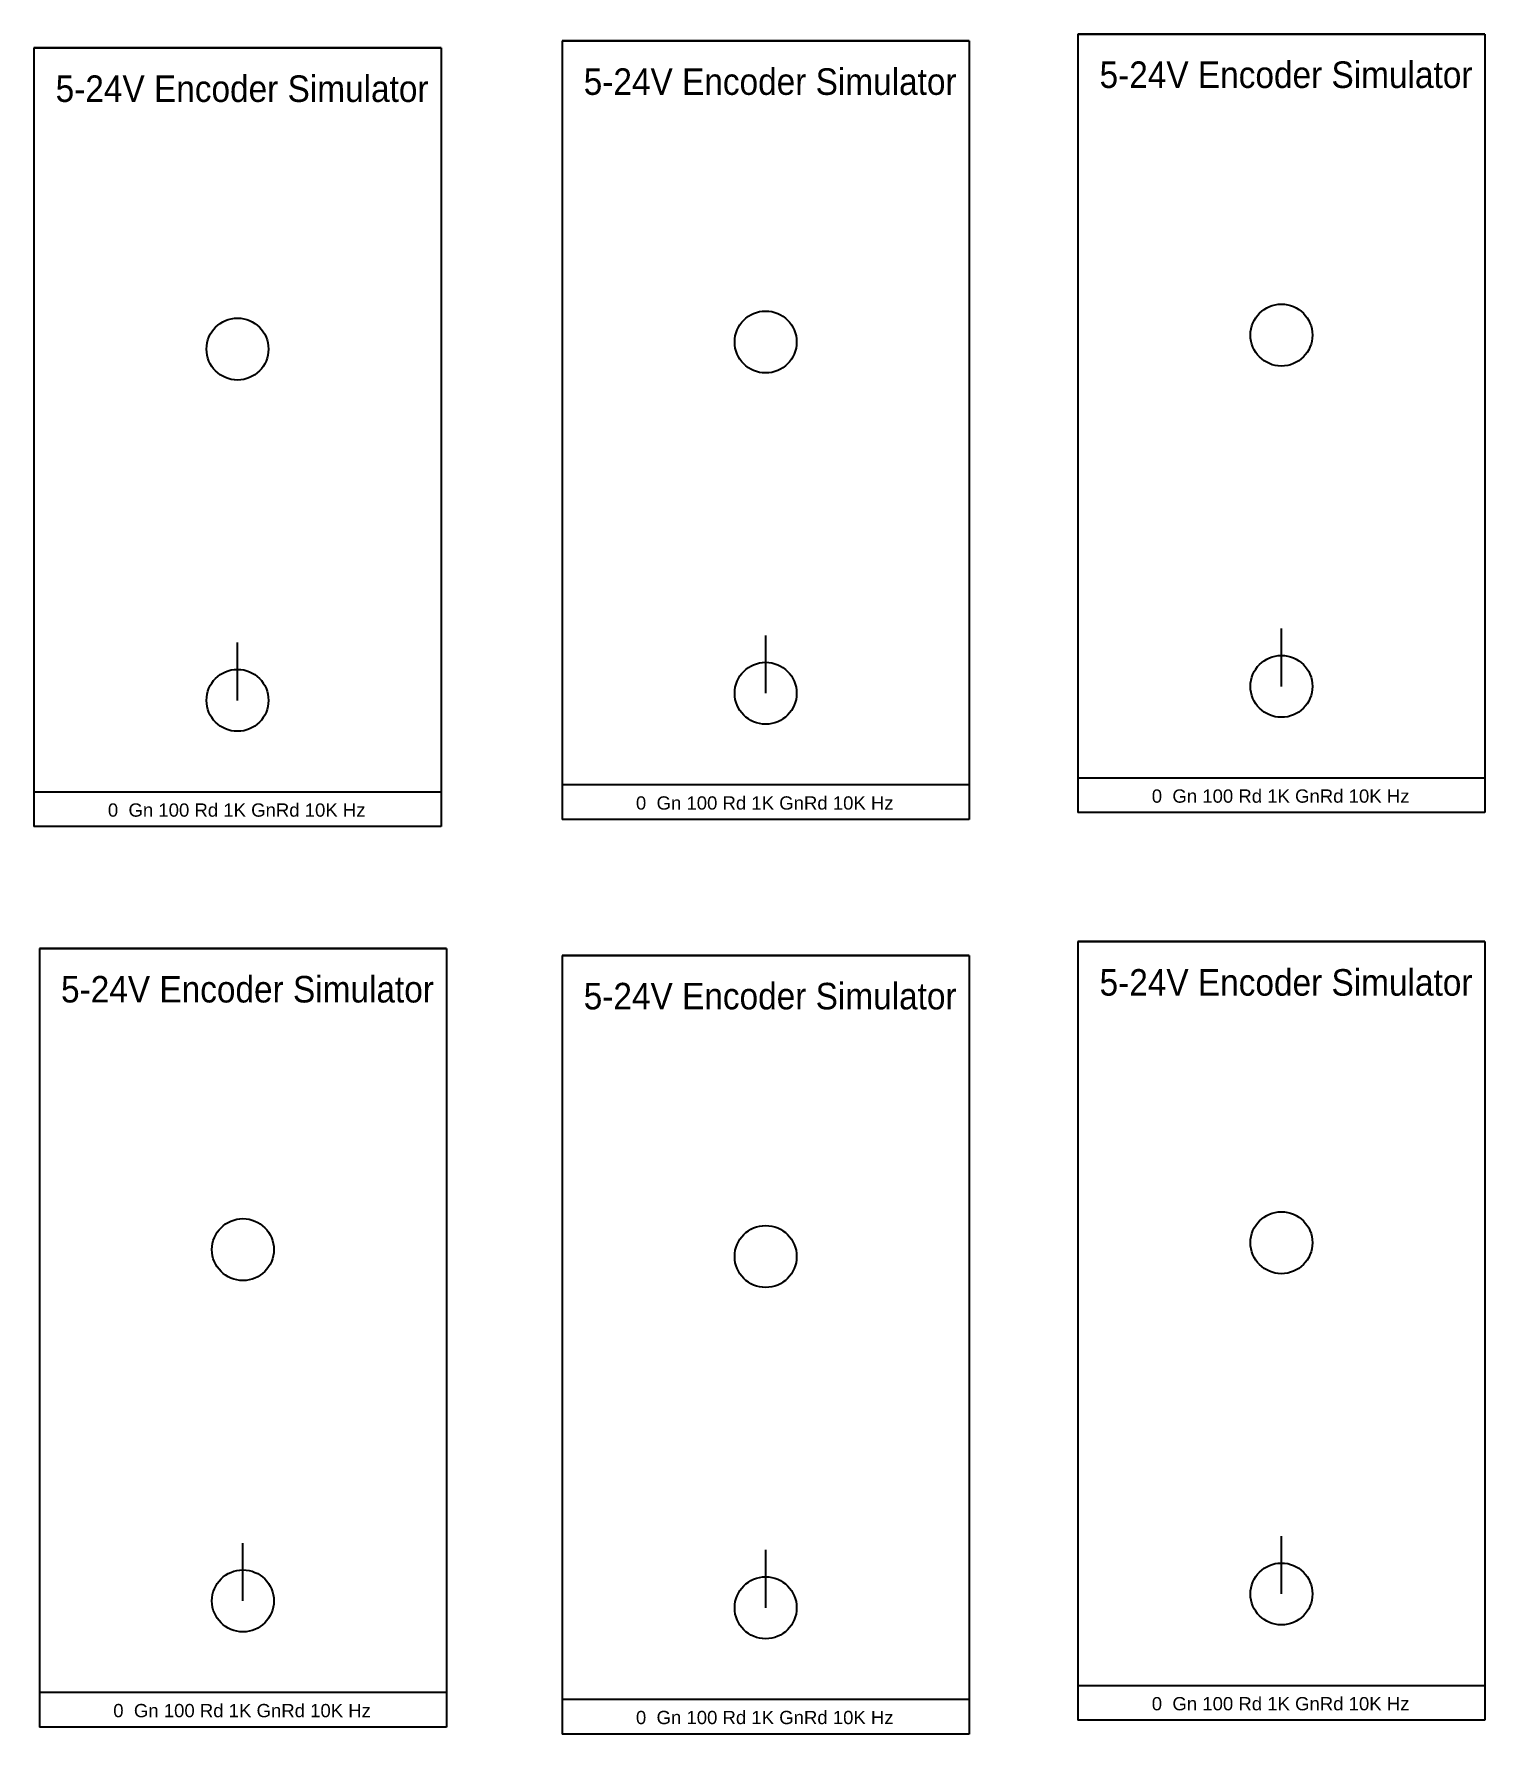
# Model space of a CAD drawing. Header units: millimetres. Extents: x -29 to 135, y 168 to 360.
import ezdxf

# ---------------------------------------------------------------- set-up
doc = ezdxf.new("R2010")
doc.units = ezdxf.units.MM
doc.styles.get("Standard").update_dxf_attribs({"font": 'arial.ttf'})

msp = doc.modelspace()

# ---------------------------------------------------------------- linework, layer by layer
for p, q in [((30.64, 359.63), (76.64, 359.63)), ((76.64, 359.63), (30.64, 359.63)), ((30.64, 359.63), (30.64, 271.63)), ((76.64, 359.63), (76.64, 271.63)), ((76.64, 359.63), (76.64, 271.63)), ((88.92, 360.41), (134.92, 360.41)), ((134.92, 360.41), (88.92, 360.41)), ((88.92, 360.41), (88.92, 272.41)), ((134.92, 360.41), (134.92, 272.41)), ((134.92, 360.41), (134.92, 272.41)), ((-29.04, 358.83), (16.96, 358.83)), ((16.96, 358.83), (-29.04, 358.83)), ((-29.04, 358.83), (-29.04, 270.83)), ((16.96, 358.83), (16.96, 270.83)), ((16.96, 358.83), (16.96, 270.83)), ((88.92, 300.41), (88.92, 300.41)), ((88.92, 300.41), (88.92, 300.41)), ((88.92, 300.41), (88.92, 300.41)), ((-29.04, 298.83), (-29.04, 298.83)), ((-29.04, 298.83), (-29.04, 298.83)), ((-29.04, 298.83), (-29.04, 298.83)), ((30.64, 299.63), (30.64, 299.63)), ((30.64, 299.63), (30.64, 299.63)), ((30.64, 299.63), (30.64, 299.63)), ((53.64, 285.9), (53.64, 292.44)), ((111.92, 286.68), (111.92, 293.22)), ((-6.04, 285.1), (-6.04, 291.64)), ((-29.04, 274.77), (16.96, 274.77)), ((30.64, 275.57), (76.64, 275.57)), ((88.92, 276.35), (134.92, 276.35)), ((76.64, 271.63), (30.64, 271.63)), ((134.92, 272.41), (88.92, 272.41)), ((16.96, 270.83), (-29.04, 270.83)), ((88.92, 257.83), (134.92, 257.83)), ((134.92, 257.83), (88.92, 257.83)), ((88.92, 257.83), (88.92, 169.83)), ((134.92, 257.83), (134.92, 169.83)), ((134.92, 257.83), (134.92, 169.83)), ((-28.43, 257.05), (17.57, 257.05)), ((17.57, 257.05), (-28.43, 257.05)), ((-28.43, 257.05), (-28.43, 169.05)), ((17.57, 257.05), (17.57, 169.05)), ((17.57, 257.05), (17.57, 169.05)), ((30.64, 256.27), (76.64, 256.27)), ((76.64, 256.27), (30.64, 256.27)), ((30.64, 256.27), (30.64, 168.27)), ((76.64, 256.27), (76.64, 168.27)), ((76.64, 256.27), (76.64, 168.27)), ((-28.43, 197.05), (-28.43, 197.05)), ((-28.43, 197.05), (-28.43, 197.05)), ((-28.43, 197.05), (-28.43, 197.05)), ((30.64, 196.27), (30.64, 196.27)), ((30.64, 196.27), (30.64, 196.27)), ((30.64, 196.27), (30.64, 196.27)), ((88.92, 197.83), (88.92, 197.83)), ((88.92, 197.83), (88.92, 197.83)), ((88.92, 197.83), (88.92, 197.83)), ((111.92, 184.1), (111.92, 190.63)), ((-5.43, 183.32), (-5.43, 189.86)), ((53.64, 182.54), (53.64, 189.08)), ((-28.43, 172.99), (17.57, 172.99)), ((88.92, 173.77), (134.92, 173.77)), ((30.64, 172.21), (76.64, 172.21)), ((134.92, 169.83), (88.92, 169.83)), ((17.57, 169.05), (-28.43, 169.05)), ((76.64, 168.27), (30.64, 168.27))]:
    msp.add_line(p, q)
for centre, radius in [((-11.54, 344.83), 0), ((-11.54, 344.83), 0), ((47.9, 339.79), 0), ((53.64, 325.6), 3.5), ((111.92, 326.38), 3.5), ((-6.04, 324.8), 3.5), ((111.92, 286.68), 3.5), ((-6.04, 285.1), 3.5), ((53.64, 285.9), 3.5), ((111.92, 223.8), 3.5), ((-5.43, 223.02), 3.5), ((53.64, 222.24), 3.5), ((-5.43, 183.32), 3.5), ((111.92, 184.1), 3.5), ((53.64, 182.54), 3.5)]:
    msp.add_circle(centre, radius)

# ---------------------------------------------------------------- texts
for p in [(97.27, 273.53), (-20.69, 271.95), (38.98, 272.75), (-20.08, 170.17), (97.27, 170.95), (38.98, 169.39)]:
    msp.add_text('0  Gn 100 Rd 1K GnRd 10K Hz', height=1.5).set_placement(p)
at = {"char_height": 3, "width": 48.0069, "attachment_point": 1}
for insert in [(91.37, 357.31), (-26.59, 355.73), (33.08, 356.53), (-25.98, 253.95), (91.37, 254.72), (33.08, 253.17)]:
    msp.add_mtext('{\\W0.9;5-24V Encoder Simulator}', dxfattribs=dict(at, insert=insert))

doc.saveas('drawing.dxf')
